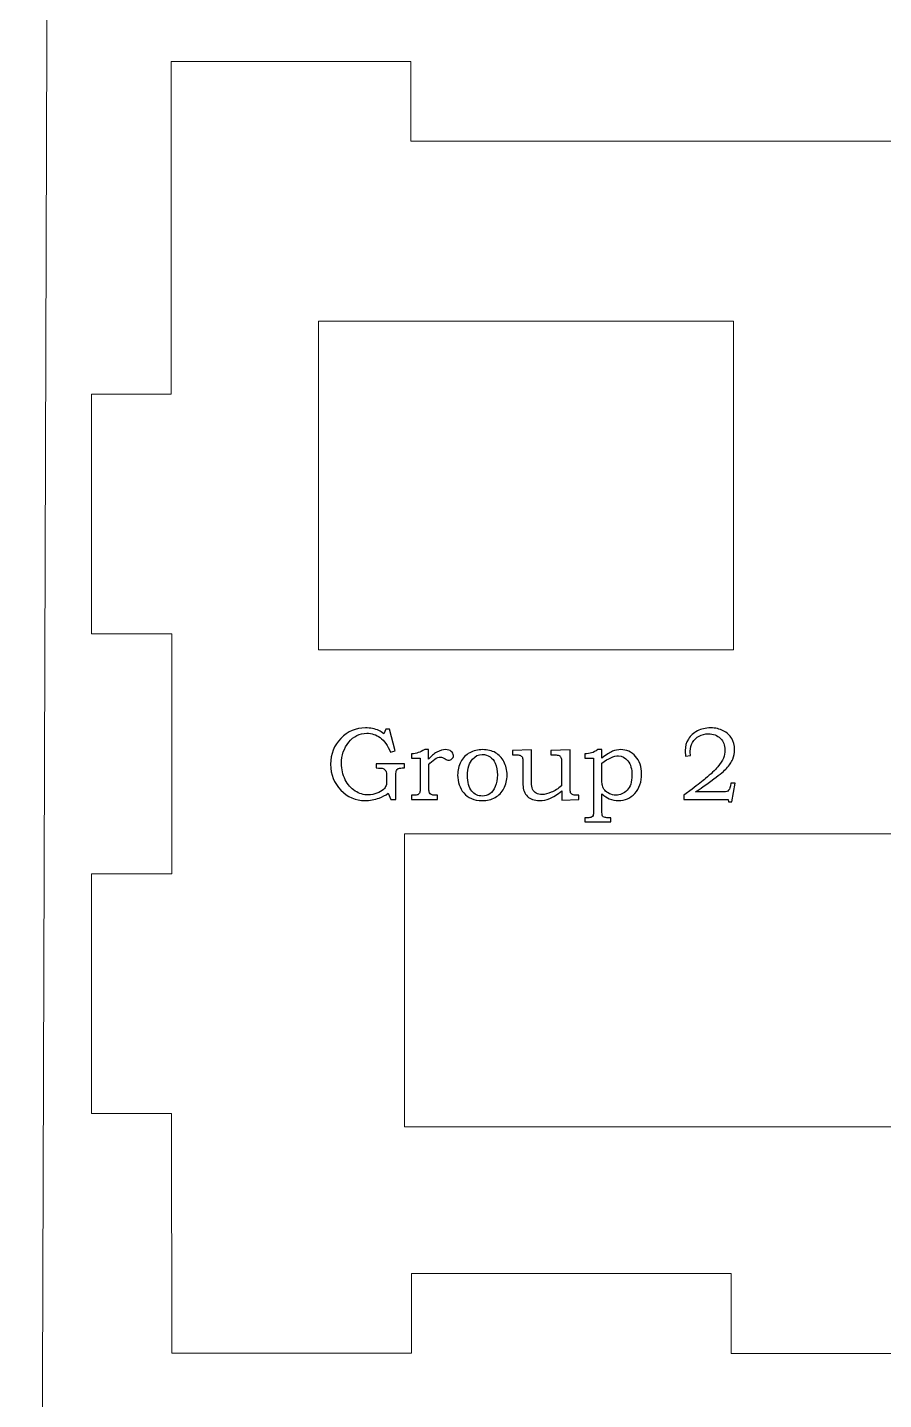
# Model space of a CAD drawing. Header units: inches. Extents: x -11.8 to 10.7, y -6 to 6.
# Drawn here: x 7.521 to 8.901, y 1.474 to 3.686 of the extents above; entities that cross this region are included whole.
import ezdxf

# ---------------------------------------------------------------- set-up
doc = ezdxf.new("R2010")
doc.units = ezdxf.units.IN
doc.header["$MEASUREMENT"] = 0
doc.layers.add('Layer 1', color=7, linetype='Continuous', plot=False)

msp = doc.modelspace()

# ---------------------------------------------------------------- linework, layer by layer
at = {"layer": 'Layer 1', "color": 250, "lineweight": 9}
msp.add_open_spline([(7.5593, 6), (7.5593, 6), (7.5207, -6), (7.5207, -6)], degree=3, dxfattribs=at)
at = {"layer": 'Layer 1', "lineweight": 9}
for points in [[(7.7527, 3.6314), (7.7527, 3.6314), (8.1392, 3.6314), (8.1392, 3.6314)], [(7.7527, 3.0949), (7.7527, 3.0949), (7.7527, 3.6314), (7.7527, 3.6314)], [(8.1392, 3.6314), (8.1392, 3.6314), (8.1392, 3.5026), (8.1392, 3.5026)], [(8.1392, 3.5026), (8.1392, 3.5026), (10.2008, 3.5026), (10.2008, 3.5026)], [(7.9899, 3.2129), (7.9899, 3.2129), (8.6592, 3.2129), (8.6592, 3.2129)], [(7.9899, 2.6829), (7.9899, 2.6829), (7.9899, 3.2129), (7.9899, 3.2129)], [(8.6592, 3.2129), (8.6592, 3.2129), (8.6592, 2.6829), (8.6592, 2.6829)], [(7.6238, 2.7084), (7.6238, 2.7084), (7.6238, 3.0949), (7.6238, 3.0949)], [(7.6238, 3.0949), (7.6238, 3.0949), (7.7527, 3.0949), (7.7527, 3.0949)], [(7.7537, 2.7085), (7.7537, 2.7085), (7.6238, 2.7084), (7.6238, 2.7084)], [(7.7537, 2.3219), (7.7537, 2.3219), (7.7537, 2.7085), (7.7537, 2.7085)], [(8.6592, 2.6829), (8.6592, 2.6829), (7.9899, 2.6829), (7.9899, 2.6829)], [(8.1286, 2.3861), (8.1286, 2.3861), (9.9396, 2.3861), (9.9396, 2.3861)], [(8.1286, 1.9137), (8.1286, 1.9137), (8.1286, 2.3861), (8.1286, 2.3861)], [(7.6242, 2.3218), (7.6242, 2.3218), (7.7537, 2.3219), (7.7537, 2.3219)], [(7.6242, 1.9353), (7.6242, 1.9353), (7.6242, 2.3218), (7.6242, 2.3218)], [(7.7533, 1.9353), (7.7533, 1.9353), (7.6242, 1.9353), (7.6242, 1.9353)], [(7.7536, 1.5488), (7.7536, 1.5488), (7.7533, 1.9353), (7.7533, 1.9353)], [(9.9396, 1.9137), (9.9396, 1.9137), (8.1286, 1.9137), (8.1286, 1.9137)], [(8.6556, 1.6775), (8.6556, 1.6775), (8.1401, 1.6775), (8.1401, 1.6775)], [(8.1401, 1.6775), (8.1401, 1.6775), (8.1402, 1.5488), (8.1402, 1.5488)], [(8.6556, 1.5486), (8.6556, 1.5486), (8.6556, 1.6775), (8.6556, 1.6775)], [(8.1402, 1.5488), (8.1402, 1.5488), (7.7536, 1.5488), (7.7536, 1.5488)], [(8.9992, 1.5486), (8.9992, 1.5486), (8.6556, 1.5486), (8.6556, 1.5486)]]:
    msp.add_open_spline(points, degree=3, dxfattribs=at)
at = {"layer": 'Layer 1'}
for points, knots in [([(8.0985, 2.5551), (8.0985, 2.5551), (8.1044, 2.5551), (8.1044, 2.5551), (8.1044, 2.5551), (8.1137, 2.5201), (8.1137, 2.5201), (8.1137, 2.5201), (8.1064, 2.5176), (8.1064, 2.5176), (8.1015, 2.5286), (8.0959, 2.5365), (8.0895, 2.5412), (8.0832, 2.5459), (8.076, 2.5483), (8.0679, 2.5483), (8.0564, 2.5483), (8.0467, 2.5435), (8.0389, 2.5339), (8.0311, 2.5243), (8.0272, 2.5129), (8.0272, 2.4996), (8.0272, 2.4901), (8.0292, 2.4814), (8.0332, 2.4734), (8.0372, 2.4654), (8.0425, 2.4594), (8.0492, 2.4552), (8.0559, 2.451), (8.063, 2.4489), (8.0705, 2.4489), (8.0753, 2.4489), (8.0799, 2.4498), (8.0843, 2.4516), (8.0887, 2.4533), (8.0922, 2.4554), (8.095, 2.4579), (8.097, 2.4597), (8.0983, 2.4617), (8.0991, 2.4639), (8.0997, 2.4661), (8.1001, 2.4692), (8.1, 2.4732), (8.1, 2.4732), (8.1, 2.4785), (8.1, 2.4785), (8.1, 2.4828), (8.0995, 2.4858), (8.0985, 2.4876), (8.0975, 2.4894), (8.0961, 2.4906), (8.0942, 2.4914), (8.0928, 2.492), (8.0891, 2.4923), (8.0829, 2.4923), (8.0829, 2.4923), (8.0829, 2.4991), (8.0829, 2.4991), (8.0829, 2.4991), (8.1287, 2.4991), (8.1287, 2.4991), (8.1287, 2.4991), (8.1287, 2.4923), (8.1287, 2.4923), (8.1287, 2.4923), (8.1249, 2.4923), (8.1249, 2.4923), (8.1217, 2.4923), (8.1196, 2.492), (8.1184, 2.4913), (8.1172, 2.4907), (8.1164, 2.4897), (8.1158, 2.4885), (8.1153, 2.4872), (8.115, 2.4846), (8.115, 2.4808), (8.115, 2.4808), (8.115, 2.4416), (8.115, 2.4416), (8.115, 2.4416), (8.107, 2.4416), (8.107, 2.4416), (8.107, 2.4416), (8.1027, 2.4516), (8.1027, 2.4516), (8.0981, 2.4483), (8.0933, 2.4457), (8.0881, 2.4439), (8.0804, 2.4412), (8.0728, 2.4398), (8.0652, 2.4398), (8.05, 2.4398), (8.0369, 2.4454), (8.026, 2.4566), (8.0151, 2.4677), (8.0097, 2.4816), (8.0097, 2.4983), (8.0097, 2.5149), (8.0152, 2.5288), (8.0262, 2.5401), (8.0372, 2.5513), (8.0504, 2.5569), (8.0658, 2.5569), (8.0697, 2.5569), (8.0735, 2.5566), (8.0772, 2.5558), (8.081, 2.5551), (8.0844, 2.554), (8.0875, 2.5526), (8.0898, 2.5516), (8.0925, 2.5499), (8.0956, 2.5476), (8.0956, 2.5476), (8.0985, 2.5551), (8.0985, 2.5551)], [0, 0, 0, 0, 0.026316, 0.026316, 0.026316, 0.052632, 0.052632, 0.052632, 0.078947, 0.078947, 0.078947, 0.105263, 0.105263, 0.105263, 0.131579, 0.131579, 0.131579, 0.157895, 0.157895, 0.157895, 0.184211, 0.184211, 0.184211, 0.210526, 0.210526, 0.210526, 0.236842, 0.236842, 0.236842, 0.263158, 0.263158, 0.263158, 0.289474, 0.289474, 0.289474, 0.315789, 0.315789, 0.315789, 0.342105, 0.342105, 0.342105, 0.368421, 0.368421, 0.368421, 0.394737, 0.394737, 0.394737, 0.421053, 0.421053, 0.421053, 0.447368, 0.447368, 0.447368, 0.473684, 0.473684, 0.473684, 0.5, 0.5, 0.5, 0.526316, 0.526316, 0.526316, 0.552632, 0.552632, 0.552632, 0.578947, 0.578947, 0.578947, 0.605263, 0.605263, 0.605263, 0.631579, 0.631579, 0.631579, 0.657895, 0.657895, 0.657895, 0.684211, 0.684211, 0.684211, 0.710526, 0.710526, 0.710526, 0.736842, 0.736842, 0.736842, 0.763158, 0.763158, 0.763158, 0.789474, 0.789474, 0.789474, 0.815789, 0.815789, 0.815789, 0.842105, 0.842105, 0.842105, 0.868421, 0.868421, 0.868421, 0.894737, 0.894737, 0.894737, 0.921053, 0.921053, 0.921053, 0.947368, 0.947368, 0.947368, 0.973684, 0.973684, 0.973684, 1, 1, 1, 1]), ([(8.5899, 2.5123), (8.5899, 2.5123), (8.582, 2.5113), (8.582, 2.5113), (8.5816, 2.5151), (8.5814, 2.5183), (8.5814, 2.5207), (8.5814, 2.5271), (8.5831, 2.5331), (8.5866, 2.5388), (8.59, 2.5445), (8.5949, 2.5489), (8.6011, 2.5521), (8.6073, 2.5553), (8.6144, 2.5569), (8.6224, 2.5569), (8.6302, 2.5569), (8.637, 2.5554), (8.6429, 2.5524), (8.6487, 2.5494), (8.6532, 2.5453), (8.6564, 2.5401), (8.6595, 2.5348), (8.661, 2.5289), (8.661, 2.5221), (8.661, 2.5165), (8.66, 2.5112), (8.658, 2.5063), (8.6559, 2.5015), (8.6527, 2.4966), (8.6482, 2.4917), (8.6448, 2.488), (8.638, 2.4823), (8.6277, 2.4747), (8.6148, 2.4651), (8.6049, 2.4581), (8.598, 2.4538), (8.598, 2.4538), (8.6402, 2.4538), (8.6402, 2.4538), (8.6452, 2.4538), (8.6485, 2.4542), (8.65, 2.4552), (8.6521, 2.4564), (8.6535, 2.4591), (8.6543, 2.4635), (8.6543, 2.4635), (8.655, 2.4681), (8.655, 2.4681), (8.655, 2.4681), (8.662, 2.4681), (8.662, 2.4681), (8.662, 2.4681), (8.6565, 2.4376), (8.6565, 2.4376), (8.6565, 2.4376), (8.6514, 2.4376), (8.6514, 2.4376), (8.6514, 2.4376), (8.6505, 2.4416), (8.6505, 2.4416), (8.6505, 2.4416), (8.5794, 2.4416), (8.5794, 2.4416), (8.5794, 2.4416), (8.5794, 2.4486), (8.5794, 2.4486), (8.5794, 2.4486), (8.5924, 2.4584), (8.5924, 2.4584), (8.6023, 2.4657), (8.6095, 2.4713), (8.6142, 2.4752), (8.6229, 2.4826), (8.6295, 2.4889), (8.6339, 2.4941), (8.6383, 2.4993), (8.6414, 2.504), (8.643, 2.5082), (8.6447, 2.5124), (8.6455, 2.5168), (8.6455, 2.5214), (8.6455, 2.529), (8.643, 2.5353), (8.6381, 2.5401), (8.6332, 2.545), (8.6268, 2.5474), (8.6189, 2.5474), (8.6133, 2.5474), (8.6082, 2.5462), (8.6038, 2.5438), (8.5994, 2.5414), (8.5959, 2.5379), (8.5934, 2.5336), (8.5908, 2.5292), (8.5895, 2.5244), (8.5895, 2.5193), (8.5895, 2.5174), (8.5897, 2.5151), (8.5899, 2.5123)], [0, 0, 0, 0, 0.030303, 0.030303, 0.030303, 0.060606, 0.060606, 0.060606, 0.090909, 0.090909, 0.090909, 0.121212, 0.121212, 0.121212, 0.151515, 0.151515, 0.151515, 0.181818, 0.181818, 0.181818, 0.212121, 0.212121, 0.212121, 0.242424, 0.242424, 0.242424, 0.272727, 0.272727, 0.272727, 0.30303, 0.30303, 0.30303, 0.333333, 0.333333, 0.333333, 0.363636, 0.363636, 0.363636, 0.393939, 0.393939, 0.393939, 0.424242, 0.424242, 0.424242, 0.454545, 0.454545, 0.454545, 0.484848, 0.484848, 0.484848, 0.515152, 0.515152, 0.515152, 0.545455, 0.545455, 0.545455, 0.575758, 0.575758, 0.575758, 0.606061, 0.606061, 0.606061, 0.636364, 0.636364, 0.636364, 0.666667, 0.666667, 0.666667, 0.69697, 0.69697, 0.69697, 0.727273, 0.727273, 0.727273, 0.757576, 0.757576, 0.757576, 0.787879, 0.787879, 0.787879, 0.818182, 0.818182, 0.818182, 0.848485, 0.848485, 0.848485, 0.878788, 0.878788, 0.878788, 0.909091, 0.909091, 0.909091, 0.939394, 0.939394, 0.939394, 0.969697, 0.969697, 0.969697, 1, 1, 1, 1]), ([(8.1403, 2.5083), (8.1403, 2.5083), (8.1403, 2.5151), (8.1403, 2.5151), (8.1443, 2.5154), (8.1478, 2.5161), (8.1509, 2.5171), (8.1539, 2.5181), (8.1575, 2.5197), (8.1614, 2.5219), (8.1614, 2.5219), (8.1675, 2.5219), (8.1675, 2.5219), (8.1675, 2.5219), (8.1675, 2.5066), (8.1675, 2.5066), (8.1714, 2.5113), (8.1758, 2.5151), (8.1809, 2.5178), (8.186, 2.5206), (8.1906, 2.5219), (8.1947, 2.5219), (8.1987, 2.5219), (8.2018, 2.521), (8.2042, 2.5191), (8.2065, 2.5172), (8.2077, 2.5149), (8.2077, 2.5122), (8.2077, 2.5102), (8.2069, 2.5085), (8.2053, 2.507), (8.2038, 2.5055), (8.2019, 2.5048), (8.1998, 2.5048), (8.1988, 2.5048), (8.1979, 2.5049), (8.1972, 2.5052), (8.1965, 2.5055), (8.1955, 2.5061), (8.1941, 2.507), (8.1912, 2.509), (8.1887, 2.5099), (8.1866, 2.5099), (8.1839, 2.5099), (8.1809, 2.5088), (8.1777, 2.5065), (8.1735, 2.5036), (8.1703, 2.5007), (8.168, 2.4979), (8.168, 2.4979), (8.168, 2.4604), (8.168, 2.4604), (8.168, 2.4572), (8.1682, 2.455), (8.1685, 2.4538), (8.1689, 2.4527), (8.1694, 2.4517), (8.1703, 2.4508), (8.1711, 2.45), (8.1721, 2.4494), (8.1732, 2.449), (8.1744, 2.4486), (8.1765, 2.4484), (8.1795, 2.4484), (8.1795, 2.4484), (8.1822, 2.4484), (8.1822, 2.4484), (8.1822, 2.4484), (8.1822, 2.4416), (8.1822, 2.4416), (8.1822, 2.4416), (8.1402, 2.4416), (8.1402, 2.4416), (8.1402, 2.4416), (8.1402, 2.4484), (8.1402, 2.4484), (8.1402, 2.4484), (8.1437, 2.4484), (8.1437, 2.4484), (8.147, 2.4484), (8.1491, 2.4487), (8.1502, 2.4493), (8.1516, 2.4501), (8.1526, 2.4513), (8.1533, 2.4527), (8.154, 2.4541), (8.1543, 2.4567), (8.1543, 2.4604), (8.1543, 2.4604), (8.1543, 2.5083), (8.1543, 2.5083), (8.1543, 2.5083), (8.1403, 2.5083), (8.1403, 2.5083)], [0, 0, 0, 0, 0.032258, 0.032258, 0.032258, 0.064516, 0.064516, 0.064516, 0.096774, 0.096774, 0.096774, 0.129032, 0.129032, 0.129032, 0.16129, 0.16129, 0.16129, 0.193548, 0.193548, 0.193548, 0.225806, 0.225806, 0.225806, 0.258065, 0.258065, 0.258065, 0.290323, 0.290323, 0.290323, 0.322581, 0.322581, 0.322581, 0.354839, 0.354839, 0.354839, 0.387097, 0.387097, 0.387097, 0.419355, 0.419355, 0.419355, 0.451613, 0.451613, 0.451613, 0.483871, 0.483871, 0.483871, 0.516129, 0.516129, 0.516129, 0.548387, 0.548387, 0.548387, 0.580645, 0.580645, 0.580645, 0.612903, 0.612903, 0.612903, 0.645161, 0.645161, 0.645161, 0.677419, 0.677419, 0.677419, 0.709677, 0.709677, 0.709677, 0.741935, 0.741935, 0.741935, 0.774194, 0.774194, 0.774194, 0.806452, 0.806452, 0.806452, 0.83871, 0.83871, 0.83871, 0.870968, 0.870968, 0.870968, 0.903226, 0.903226, 0.903226, 0.935484, 0.935484, 0.935484, 0.967742, 0.967742, 0.967742, 1, 1, 1, 1]), ([(8.2548, 2.5219), (8.2627, 2.5219), (8.2696, 2.5203), (8.2754, 2.517), (8.2812, 2.5137), (8.2858, 2.5089), (8.2891, 2.5026), (8.2925, 2.4962), (8.2942, 2.489), (8.2942, 2.4809), (8.2942, 2.4728), (8.2924, 2.4656), (8.289, 2.4592), (8.2856, 2.4529), (8.2809, 2.4481), (8.275, 2.4448), (8.2691, 2.4414), (8.262, 2.4398), (8.2538, 2.4398), (8.2407, 2.4398), (8.2309, 2.4439), (8.2243, 2.452), (8.2178, 2.4602), (8.2145, 2.4698), (8.2145, 2.4808), (8.2145, 2.4889), (8.2162, 2.496), (8.2196, 2.5023), (8.223, 2.5085), (8.2278, 2.5134), (8.2339, 2.5168), (8.2401, 2.5202), (8.247, 2.5219), (8.2548, 2.5219)], [0, 0, 0, 0, 0.090909, 0.090909, 0.090909, 0.181818, 0.181818, 0.181818, 0.272727, 0.272727, 0.272727, 0.363636, 0.363636, 0.363636, 0.454545, 0.454545, 0.454545, 0.545455, 0.545455, 0.545455, 0.636364, 0.636364, 0.636364, 0.727273, 0.727273, 0.727273, 0.818182, 0.818182, 0.818182, 0.909091, 0.909091, 0.909091, 1, 1, 1, 1]), ([(8.4195, 2.5083), (8.4195, 2.5083), (8.4195, 2.5151), (8.4195, 2.5151), (8.4236, 2.5151), (8.4272, 2.5156), (8.4304, 2.5166), (8.4335, 2.5177), (8.437, 2.5194), (8.4407, 2.5219), (8.4407, 2.5219), (8.4472, 2.5219), (8.4472, 2.5219), (8.4472, 2.5219), (8.4472, 2.5083), (8.4472, 2.5083), (8.454, 2.5137), (8.4596, 2.5173), (8.4641, 2.5192), (8.4686, 2.521), (8.4731, 2.5219), (8.4776, 2.5219), (8.4869, 2.5219), (8.4948, 2.5183), (8.5014, 2.5111), (8.5079, 2.5038), (8.5112, 2.4944), (8.5112, 2.4828), (8.5112, 2.4699), (8.5075, 2.4594), (8.5, 2.4511), (8.4932, 2.4436), (8.4845, 2.4398), (8.4738, 2.4398), (8.4685, 2.4398), (8.4635, 2.4408), (8.4588, 2.4428), (8.4555, 2.4442), (8.4516, 2.4468), (8.4472, 2.4505), (8.4472, 2.4505), (8.4472, 2.4234), (8.4472, 2.4234), (8.4472, 2.4194), (8.4473, 2.4171), (8.4475, 2.4164), (8.4478, 2.4153), (8.4483, 2.4144), (8.4491, 2.4137), (8.45, 2.413), (8.451, 2.4126), (8.4522, 2.4124), (8.4532, 2.4122), (8.4562, 2.4121), (8.4615, 2.4121), (8.4615, 2.4121), (8.4615, 2.4053), (8.4615, 2.4053), (8.4615, 2.4053), (8.4195, 2.4053), (8.4195, 2.4053), (8.4195, 2.4053), (8.4195, 2.4121), (8.4195, 2.4121), (8.4195, 2.4121), (8.4232, 2.4121), (8.4232, 2.4121), (8.427, 2.4121), (8.4294, 2.4124), (8.4305, 2.413), (8.4317, 2.4135), (8.4325, 2.4144), (8.433, 2.4156), (8.4334, 2.4166), (8.4335, 2.4194), (8.4335, 2.4241), (8.4335, 2.4241), (8.4335, 2.5083), (8.4335, 2.5083), (8.4335, 2.5083), (8.4195, 2.5083), (8.4195, 2.5083)], [0, 0, 0, 0, 0.037037, 0.037037, 0.037037, 0.074074, 0.074074, 0.074074, 0.111111, 0.111111, 0.111111, 0.148148, 0.148148, 0.148148, 0.185185, 0.185185, 0.185185, 0.222222, 0.222222, 0.222222, 0.259259, 0.259259, 0.259259, 0.296296, 0.296296, 0.296296, 0.333333, 0.333333, 0.333333, 0.37037, 0.37037, 0.37037, 0.407407, 0.407407, 0.407407, 0.444444, 0.444444, 0.444444, 0.481481, 0.481481, 0.481481, 0.518519, 0.518519, 0.518519, 0.555556, 0.555556, 0.555556, 0.592593, 0.592593, 0.592593, 0.62963, 0.62963, 0.62963, 0.666667, 0.666667, 0.666667, 0.703704, 0.703704, 0.703704, 0.740741, 0.740741, 0.740741, 0.777778, 0.777778, 0.777778, 0.814815, 0.814815, 0.814815, 0.851852, 0.851852, 0.851852, 0.888889, 0.888889, 0.888889, 0.925926, 0.925926, 0.925926, 0.962963, 0.962963, 0.962963, 1, 1, 1, 1]), ([(8.2542, 2.5141), (8.248, 2.5141), (8.2428, 2.5117), (8.2386, 2.5068), (8.2332, 2.5007), (8.2305, 2.4919), (8.2305, 2.4804), (8.2305, 2.4692), (8.2328, 2.4607), (8.2374, 2.4549), (8.2415, 2.4497), (8.2471, 2.4471), (8.2542, 2.4471), (8.2588, 2.4471), (8.2629, 2.4483), (8.2665, 2.4507), (8.2701, 2.4532), (8.273, 2.4571), (8.2752, 2.4624), (8.2774, 2.4677), (8.2785, 2.474), (8.2785, 2.4812), (8.2785, 2.4882), (8.2773, 2.4945), (8.2749, 2.5001), (8.2731, 2.5045), (8.2704, 2.508), (8.2667, 2.5104), (8.263, 2.5129), (8.2588, 2.5141), (8.2542, 2.5141)], [0, 0, 0, 0, 0.1, 0.1, 0.1, 0.2, 0.2, 0.2, 0.3, 0.3, 0.3, 0.4, 0.4, 0.4, 0.5, 0.5, 0.5, 0.6, 0.6, 0.6, 0.7, 0.7, 0.7, 0.8, 0.8, 0.8, 0.9, 0.9, 0.9, 1, 1, 1, 1]), ([(8.3028, 2.5203), (8.3028, 2.5203), (8.3335, 2.5214), (8.3335, 2.5214), (8.3335, 2.5214), (8.3335, 2.4691), (8.3335, 2.4691), (8.3335, 2.4645), (8.3341, 2.4609), (8.3354, 2.4581), (8.3367, 2.4554), (8.3387, 2.4533), (8.3413, 2.4518), (8.3439, 2.4504), (8.347, 2.4496), (8.3506, 2.4496), (8.3549, 2.4496), (8.3599, 2.4508), (8.3654, 2.4531), (8.371, 2.4554), (8.3765, 2.4589), (8.382, 2.4635), (8.382, 2.4635), (8.382, 2.5014), (8.382, 2.5014), (8.382, 2.5054), (8.3817, 2.5081), (8.3811, 2.5093), (8.3805, 2.5106), (8.3795, 2.5116), (8.378, 2.5123), (8.3765, 2.5131), (8.3741, 2.5134), (8.3709, 2.5134), (8.3709, 2.5134), (8.365, 2.5134), (8.365, 2.5134), (8.365, 2.5134), (8.365, 2.5203), (8.365, 2.5203), (8.365, 2.5203), (8.3957, 2.5214), (8.3957, 2.5214), (8.3957, 2.5214), (8.3957, 2.4606), (8.3957, 2.4606), (8.3957, 2.4567), (8.396, 2.454), (8.3966, 2.4525), (8.3973, 2.4511), (8.3982, 2.45), (8.3995, 2.4494), (8.4008, 2.4487), (8.4033, 2.4484), (8.4072, 2.4484), (8.4072, 2.4484), (8.4097, 2.4484), (8.4097, 2.4484), (8.4097, 2.4484), (8.4097, 2.4416), (8.4097, 2.4416), (8.4097, 2.4416), (8.3827, 2.4403), (8.3827, 2.4403), (8.3827, 2.4403), (8.3827, 2.4555), (8.3827, 2.4555), (8.3752, 2.4495), (8.3687, 2.4454), (8.3632, 2.4432), (8.3577, 2.4409), (8.352, 2.4398), (8.3464, 2.4398), (8.3421, 2.4398), (8.3385, 2.4404), (8.3353, 2.4415), (8.3322, 2.4426), (8.3295, 2.4443), (8.3271, 2.4466), (8.3247, 2.4489), (8.3229, 2.4516), (8.3217, 2.4548), (8.3204, 2.458), (8.3198, 2.4614), (8.3198, 2.4651), (8.3198, 2.4651), (8.3198, 2.5021), (8.3198, 2.5021), (8.3198, 2.5054), (8.3195, 2.5077), (8.3189, 2.5091), (8.3183, 2.5104), (8.3174, 2.5115), (8.316, 2.5122), (8.3146, 2.5131), (8.3127, 2.5134), (8.3103, 2.5134), (8.3103, 2.5134), (8.3028, 2.5134), (8.3028, 2.5134), (8.3028, 2.5134), (8.3028, 2.5203), (8.3028, 2.5203)], [0, 0, 0, 0, 0.029412, 0.029412, 0.029412, 0.058824, 0.058824, 0.058824, 0.088235, 0.088235, 0.088235, 0.117647, 0.117647, 0.117647, 0.147059, 0.147059, 0.147059, 0.176471, 0.176471, 0.176471, 0.205882, 0.205882, 0.205882, 0.235294, 0.235294, 0.235294, 0.264706, 0.264706, 0.264706, 0.294118, 0.294118, 0.294118, 0.323529, 0.323529, 0.323529, 0.352941, 0.352941, 0.352941, 0.382353, 0.382353, 0.382353, 0.411765, 0.411765, 0.411765, 0.441176, 0.441176, 0.441176, 0.470588, 0.470588, 0.470588, 0.5, 0.5, 0.5, 0.529412, 0.529412, 0.529412, 0.558824, 0.558824, 0.558824, 0.588235, 0.588235, 0.588235, 0.617647, 0.617647, 0.617647, 0.647059, 0.647059, 0.647059, 0.676471, 0.676471, 0.676471, 0.705882, 0.705882, 0.705882, 0.735294, 0.735294, 0.735294, 0.764706, 0.764706, 0.764706, 0.794118, 0.794118, 0.794118, 0.823529, 0.823529, 0.823529, 0.852941, 0.852941, 0.852941, 0.882353, 0.882353, 0.882353, 0.911765, 0.911765, 0.911765, 0.941176, 0.941176, 0.941176, 0.970588, 0.970588, 0.970588, 1, 1, 1, 1]), ([(8.4472, 2.5), (8.4472, 2.5), (8.4472, 2.4722), (8.4472, 2.4722), (8.4472, 2.4685), (8.4474, 2.4658), (8.4478, 2.464), (8.4485, 2.4613), (8.4497, 2.4588), (8.4516, 2.4566), (8.4535, 2.4544), (8.456, 2.4525), (8.4593, 2.4509), (8.4625, 2.4494), (8.4659, 2.4486), (8.4694, 2.4486), (8.4765, 2.4486), (8.4826, 2.4512), (8.4877, 2.4565), (8.4929, 2.4618), (8.4955, 2.4698), (8.4955, 2.4805), (8.4955, 2.4905), (8.4934, 2.4983), (8.4891, 2.5037), (8.4848, 2.5092), (8.4797, 2.5119), (8.4739, 2.5119), (8.4701, 2.5119), (8.466, 2.5109), (8.4615, 2.5089), (8.457, 2.507), (8.4523, 2.504), (8.4472, 2.5)], [0, 0, 0, 0, 0.090909, 0.090909, 0.090909, 0.181818, 0.181818, 0.181818, 0.272727, 0.272727, 0.272727, 0.363636, 0.363636, 0.363636, 0.454545, 0.454545, 0.454545, 0.545455, 0.545455, 0.545455, 0.636364, 0.636364, 0.636364, 0.727273, 0.727273, 0.727273, 0.818182, 0.818182, 0.818182, 0.909091, 0.909091, 0.909091, 1, 1, 1, 1])]:
    msp.add_open_spline(points, degree=3, knots=knots, dxfattribs=at)

doc.saveas('drawing.dxf')
